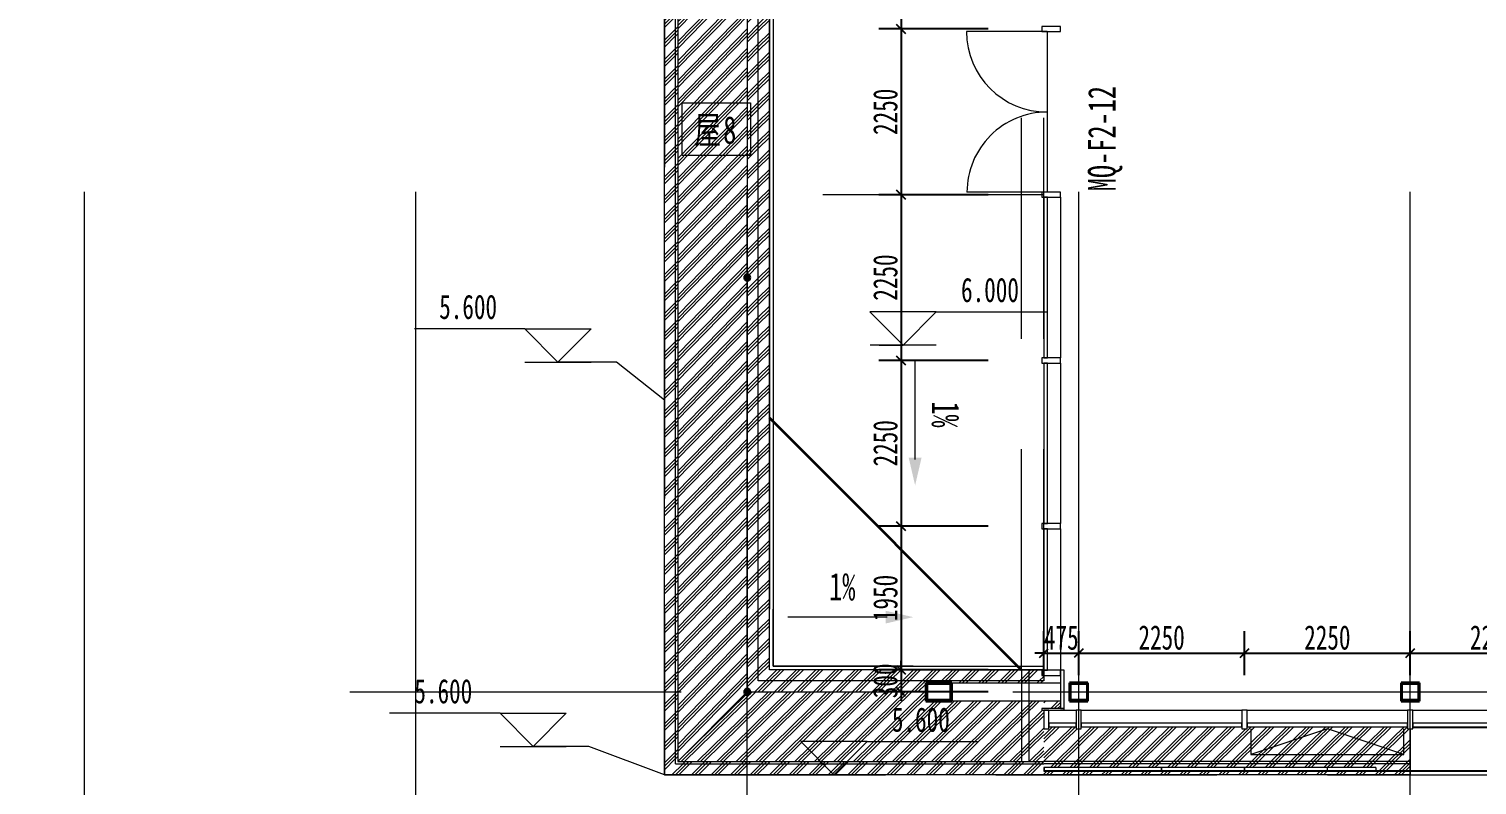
# Model space of a CAD drawing. Header units: millimetres. Extents: x 124696 to 347024, y 412631 to 564609.
# Drawn here: x 144420 to 164079, y 459588 to 469852 of the extents above; entities that cross this region are included whole.
import ezdxf

# ---------------------------------------------------------------- set-up
doc = ezdxf.new("R2010")
doc.units = ezdxf.units.MM
doc.header["$LTSCALE"] = 1500
doc.header["$MEASUREMENT"] = 0
for name, pattern in [('二层平面图$0$IMPORT-216002', [3, 2, -1]), ('二层平面图$0$划线 2mm', [3.6, 2, -1.6]), ('二层平面图$0$虚线_6_3 mm', [9, 6, -3]), ('二层平面图$0$轴网线_12_3_3_3 mm', [21, 12, -3, 3, -3])]:
    doc.linetypes.add(name, pattern=pattern)
doc.layers.add('0-建筑底图', color=7, linetype='Continuous')
for name, color, linetype, lineweight in [('二层平面图$0$0-1', 7, 'Continuous', 5), ('二层平面图$0$A-ANNO-IDEN-LEVL', 3, 'Continuous', 15), ('二层平面图$0$A-DOOR', 51, 'Continuous', 9), ('二层平面图$0$A-DOOR-SYM', 51, 'Continuous', 20), ('二层平面图$0$A-FLOR-HRAL', 71, 'Continuous', 9), ('二层平面图$0$A-LINE', 7, 'Continuous', 9), ('二层平面图$0$A-LINE-1', 7, '二层平面图$0$IMPORT-216002', 9), ('二层平面图$0$A-LINE-6', 7, '二层平面图$0$虚线_6_3 mm', 35), ('二层平面图$0$A-ROOF', 241, 'Continuous', 9), ('二层平面图$0$A-ROOF-GRID', 8, 'Continuous', 9), ('二层平面图$0$A-WALL-CURT-PANEL-2', 7, 'Continuous', 9), ('二层平面图$0$A-WALL-CURT-PANEL-3', 140, 'Continuous', 9), ('二层平面图$0$A-WALL-CURT-STILE-2', 7, 'Continuous', 9), ('二层平面图$0$A-WALL-CURT-STILE-3', 7, 'Continuous', 9), ('二层平面图$0$A-WINDOW', 51, 'Continuous', 9), ('二层平面图$0$A-WINDOW-1', 51, '二层平面图$0$划线 2mm', 9), ('二层平面图$0$ANNO-DIMS', 3, 'Continuous', 15), ('二层平面图$0$ANNO-DOTE-1', 10, '二层平面图$0$轴网线_12_3_3_3 mm', 15), ('二层平面图$0$ANNO-TEXT', 7, 'Continuous', 15), ('二层平面图$0$ANNO-TEXT-1', 1, 'Continuous', 15), ('二层平面图$0$ANNO-TEXT-2', 210, 'Continuous', 15), ('二层平面图$0$FLOR', 91, 'Continuous', 9), ('二层平面图$0$FLOR-PATT', 99, 'Continuous', 9), ('二层平面图$0$S-BEAM', 4, 'Continuous', 9), ('二层平面图$0$S-BEAM-1', 7, 'Continuous', 9), ('二层平面图$0$S-BEAM-2', 130, 'Continuous', 35), ('二层平面图$0$S-COLU-1', 250, 'Continuous', 5), ('二层平面图$0$S-COLU-2', 130, 'Continuous', 35), ('二层平面图$0$WALL-IDEN', 233, 'Continuous', 15)]:
    doc.layers.add(name, color=color, linetype=linetype, lineweight=lineweight)
doc.styles.add('二层平面图$0$黑体', font='simhei.ttf', dxfattribs={"width": 0.7, "height": 375})
doc.styles.add('二层平面图$0$黑体_5', font='simhei.ttf', dxfattribs={"width": 0.7, "height": 330})
doc.dimstyles.new('二层平面图$0$直线_2_2mm_黑体_引线_文字在上', dxfattribs={"dimscale": 304.8, "dimtxt": 412.811453, "dimasz": 0.393701, "dimexe": 0.984252, "dimexo": 0.0625, "dimgap": 0.147638, "dimtad": 1, "dimdec": 0, "dimzin": 0, "dimdsep": 46, "dimtxsty": '二层平面图$0$黑体_5', "dimblk1": '二层平面图$0$_Oblique', "dimblk2": '二层平面图$0$_Oblique', "dimsah": 1, "dimcen": 0.09, "dimazin": 0, "dimtfac": 1, "dimtdec": 4, "dimtix": 1, "dimtmove": 0, "dimatfit": 3, "dimfxl": 3.937008, "dimfxlon": 1, "dimtvp": 1, "dimtolj": 1, "dimtzin": 0, "dimarcsym": 2})
pattern_1 = [(45, (0, 0), (-132.5825, 132.5825), []), (45, (46.88, 0), (0, 265.165), []), (45, (-46.88, 0), (0, 265.165), [])]

# ---------------------------------------------------------------- blocks, each defined once
blk = doc.blocks.new('二层平面图$0$S-梁-钢-箱形1 - _-250x250x12x12-V94-104-2F')
at = {"layer": '二层平面图$0$S-BEAM-1'}
h = blk.add_hatch(color=256, dxfattribs=at)
h.paths.add_polyline_path([(11777, 4375), (11777, 4625), (11423, 4625), (11423, 4375)])
h.paths.add_polyline_path([(11440, 4387), (11440, 4613), (11760, 4613), (11760, 4387)])
for p, q in [((11777, 4625), (13250, 4625)), ((13250, 4375), (11777, 4375))]:
    blk.add_line(p, q, dxfattribs=at)
at = {"layer": '二层平面图$0$S-BEAM-2'}
for p, q in [((11777, 4625), (11423, 4625)), ((11423, 4625), (11423, 4375)), ((11440, 4387), (11440, 4613)), ((11440, 4613), (11760, 4613)), ((11760, 4613), (11760, 4387)), ((11777, 4375), (11777, 4625)), ((11423, 4375), (11777, 4375)), ((11760, 4387), (11440, 4387))]:
    blk.add_line(p, q, dxfattribs=at)
blk = doc.blocks.new('二层平面图$0$SHS-Structure-Center_rvt-1-104-2F')
at = {"layer": '二层平面图$0$S-COLU-1'}
for points in [[(9000, 10085), (9020, 10090), (9035, 10105), (9040, 10125), (9035, 10145), (9020, 10160), (9000, 10165), (8980, 10160), (8965, 10145), (8960, 10125), (8965, 10105), (8980, 10090)], [(9000, 4460), (9020, 4465), (9035, 4480), (9040, 4500), (9035, 4520), (9020, 4535), (9000, 4540), (8980, 4535), (8965, 4520), (8960, 4500), (8965, 4480), (8980, 4465)]]:
    blk.add_hatch(color=256, dxfattribs=at).paths.add_polyline_path(points)
h = blk.add_hatch(color=256, dxfattribs=at)
h.paths.add_polyline_path([(13414, 4375), (13625, 4375), (13625, 4625), (13375, 4625), (13375, 4375)])
h.paths.add_polyline_path([(13414, 4387), (13387, 4387), (13387, 4613), (13613, 4613), (13613, 4387)])
h = blk.add_hatch(color=256, dxfattribs=at)
h.paths.add_polyline_path([(17875, 4375), (18125, 4375), (18125, 4625), (17875, 4625)])
h.paths.add_polyline_path([(18113, 4387), (17887, 4387), (17887, 4613), (18113, 4613)])
at = {"layer": '二层平面图$0$S-COLU-2'}
for p, q in [((13625, 4625), (13375, 4625)), ((13375, 4625), (13375, 4375)), ((13387, 4613), (13613, 4613)), ((13387, 4387), (13387, 4613)), ((13613, 4613), (13613, 4387)), ((13625, 4375), (13625, 4625)), ((18125, 4625), (17875, 4625)), ((17875, 4625), (17875, 4375)), ((17887, 4613), (18113, 4613)), ((17887, 4387), (17887, 4613)), ((18113, 4613), (18113, 4387)), ((18125, 4375), (18125, 4625)), ((13375, 4375), (13625, 4375)), ((13613, 4387), (13387, 4387)), ((17875, 4375), (18125, 4375)), ((18113, 4387), (17887, 4387))]:
    blk.add_line(p, q, dxfattribs=at)
for centre, start, end in [((9000, 10125), 0, 180), ((9000, 10125), 180, 0), ((9000, 4500), 0, 180), ((9000, 4500), 180, 0)]:
    blk.add_arc(centre, 40, start, end, dxfattribs=at)
at = {"layer": '二层平面图$0$S-BEAM'}
blk.add_blockref('二层平面图$0$S-梁-钢-箱形1 - _-250x250x12x12-V94-104-2F', (0, 0), dxfattribs=at)
blk = doc.blocks.new('二层平面图$0$顶部扶栏类型 - 顶部扶栏_内部_-1754637-104-2F')
at = {"layer": '二层平面图$0$A-FLOR-HRAL'}
for p, q in [((9300, 5625), (9300, 19125)), ((9350, 19125), (9350, 5625))]:
    blk.add_line(p, q, dxfattribs=at)
blk = doc.blocks.new('二层平面图$0$顶部扶栏类型 - 顶部扶栏_内部_-V1-104-2F')
at = {"layer": '二层平面图$0$A-FLOR-HRAL'}
for p, q in [((9300, 19125), (9300, 5625)), ((9350, 19125), (9350, 5625))]:
    blk.add_line(p, q, dxfattribs=at)
blk = doc.blocks.new('二层平面图$0$系统嵌板 - 00S-玻璃-V31-104-2F')
at = {"layer": '二层平面图$0$A-WALL-CURT-PANEL-3'}
for p, q in [((960, 0), (-960, 0)), ((-960, 0), (-960, -50)), ((960, -50), (960, 0)), ((-960, -50), (960, -50))]:
    blk.add_line(p, q, dxfattribs=at)
blk = doc.blocks.new('二层平面图$0$系统嵌板 - 00S-玻璃-12648439-104-2F')
at = {"layer": '二层平面图$0$A-WALL-CURT-PANEL-3'}
for p, q in [((1090, 0), (-1090, 0)), ((-1090, 0), (-1090, -50)), ((1090, -50), (1090, 0)), ((-1090, -50), (1090, -50))]:
    blk.add_line(p, q, dxfattribs=at)
blk = doc.blocks.new('二层平面图$0$A-幕墙_双开门 - 玻璃双扇门-12648448-104-2F')
at = {"layer": '二层平面图$0$A-DOOR'}
for centre, radius, start, end in [((-1090, -44.45), 1086.825, 360, 90), ((1090, -44.45), 1093.175, 90, 180)]:
    blk.add_arc(centre, radius, start, end, dxfattribs=at)
at = {"layer": '二层平面图$0$A-DOOR-SYM'}
for p, q in [((-1090, -44.45), (-1090, 1042.375)), ((1090, -44.45), (1090, 1048.725))]:
    blk.add_line(p, q, dxfattribs=at)
blk = doc.blocks.new('二层平面图$0$矩形竖梃 - 幕墙龙骨_70_250-12648378-104-2F')
at = {"layer": '二层平面图$0$A-WALL-CURT-STILE-3'}
for p, q in [((-35, 225), (35, 225)), ((-35, -25), (-35, 225)), ((35, 225), (35, -25)), ((35, -25), (-35, -25))]:
    blk.add_line(p, q, dxfattribs=at)
blk = doc.blocks.new('二层平面图$0$矩形竖梃 - 幕墙龙骨_70_250-12648498-104-2F')
at = {"layer": '二层平面图$0$A-WALL-CURT-STILE-3'}
for p, q in [((0, 225), (-70, 225)), ((-70, 225), (-70, -25)), ((0, -25), (0, 225)), ((-70, -25), (0, -25))]:
    blk.add_line(p, q, dxfattribs=at)
blk = doc.blocks.new('二层平面图$0$系统嵌板 - 白色拉板网 B-9027923-104-2F')
at = {"layer": '二层平面图$0$A-WALL-CURT-PANEL-3'}
for p, q in [((794, 5), (-794, 5)), ((-794, 5), (-794, 0)), ((-794, 0), (794, 0)), ((794, 0), (794, 5))]:
    blk.add_line(p, q, dxfattribs=at)
blk = doc.blocks.new('二层平面图$0$矩形竖梃 - 幕墙龙骨_50_225_隐框-12107078-104-2F')
at = {"layer": '二层平面图$0$A-WALL-CURT-STILE-2'}
blk.add_line((13250, 11215), (13250, 9035), dxfattribs=at)
blk = doc.blocks.new('二层平面图$0$楼板 斜檐口 - 楼板 斜檐口-3571289-104-2F')
at = {"layer": '二层平面图$0$FLOR-PATT'}
h = blk.add_hatch(dxfattribs=at)
h.set_pattern_fill('FP_47', color=256, style=0, pattern_type=2)
h.set_pattern_definition(pattern_1)
h.paths.add_polyline_path([(13025, 3375), (13025, 3525), (8025, 3525), (8025, 21225), (16930, 21225), (16930, 21375), (7875, 21375), (7875, 3375), (8582, 3375)])
h = blk.add_hatch(dxfattribs=at)
h.set_pattern_fill('FP_47', color=256, style=0, pattern_type=2)
h.set_pattern_definition(pattern_1)
h.paths.add_polyline_path([(8025, 3525), (13025, 3525), (13025, 3555), (8055, 3555), (8055, 21195), (16750, 21195), (16750, 21225), (8025, 21225), (8025, 3555)])
h.paths.add_polyline_path([(16900, 21195), (16930, 21195), (16930, 21225), (16900, 21223)])
h = blk.add_hatch(dxfattribs=at)
h.set_pattern_fill('FP_101', color=256, style=0, pattern_type=2)
h.set_pattern_definition([(45.628, (406.1, 0), (-129.7103, 132.5816), []), (45.628, (451.96, 0), (-0.0022, 265.1647), []), (45.628, (360.24, 0), (-0.0022, 265.1647), [])])
h.paths.add_polyline_path([(8055, 3555), (8973, 4473), (8965, 4480), (8960, 4500), (8965, 4520), (8980, 4535), (9000, 4540), (9000, 10085), (8980, 10090), (8965, 10105), (8960, 10125), (8965, 10145), (8980, 10160), (9000, 10165), (9000, 15710), (8980, 15715), (8965, 15730), (8960, 15750), (8965, 15770), (8980, 15785), (9000, 15790), (9000, 20210), (8980, 20215), (8965, 20230), (8960, 20250), (8965, 20270), (8973, 20277), (8055, 21195), (8055, 8069)])
h = blk.add_hatch(dxfattribs=at)
h.set_pattern_fill('FP_47', color=256, style=0, pattern_type=2)
h.set_pattern_definition(pattern_1)
h.paths.add_polyline_path([(11343, 4500), (11423, 4500), (11423, 4625), (13025, 4625), (13025, 4650), (9150, 4650), (9150, 20100), (11388, 20100), (11388, 20250), (9040, 20250), (9035, 20230), (9020, 20215), (9000, 20210), (9000, 15790), (9020, 15785), (9035, 15770), (9040, 15750), (9035, 15730), (9020, 15715), (9000, 15710), (9000, 10165), (9020, 10160), (9035, 10145), (9040, 10125), (9035, 10105), (9020, 10090), (9000, 10085), (9000, 4540), (9020, 4535), (9035, 4520), (9040, 4500), (9963, 4500)])
h.paths.add_polyline_path([(16312, 20100), (17400, 20100), (17400, 20125), (15923, 20125), (15923, 20250), (13625, 20250), (13625, 20125), (13375, 20125), (13375, 20250), (13212, 20250), (13212, 20100), (16277, 20100)])
h.paths.add_polyline_path([(13387, 20137), (13613, 20137), (13613, 20250), (13387, 20250), (13387, 20177)])
h = blk.add_hatch(dxfattribs=at)
h.set_pattern_fill('FP_47', color=256, style=0, pattern_type=2)
h.set_pattern_definition(pattern_1)
h.paths.add_polyline_path([(9150, 4650), (13025, 4650), (13025, 4725), (13000, 4725), (13000, 4795), (13025, 4795), (13025, 4800), (9300, 4800), (9300, 19950), (17400, 19950), (17400, 19975), (17375, 19975), (17375, 20025), (17400, 20025), (17400, 20100), (13012, 20100), (13012, 20075), (11388, 20075), (11388, 20100), (9150, 20100), (9150, 5239)])
h = blk.add_hatch(dxfattribs=at)
h.set_pattern_fill('FP_100', color=256, style=0, pattern_type=2)
h.set_pattern_definition([(44.372, (0, 213.18), (-132.5816, 129.7103), []), (44.372, (46.88, 213.18), (0.0022, 259.419), []), (44.372, (-46.88, 213.18), (0.0022, 259.419), [])])
h.paths.add_polyline_path([(13025, 3555), (13025, 4250), (13000, 4250), (13000, 4275), (13025, 4275), (13025, 4375), (11423, 4375), (11423, 4500), (9040, 4500), (9035, 4480), (9020, 4465), (9000, 4460), (8980, 4465), (8973, 4473), (8055, 3555), (8582, 3555)])
h = blk.add_hatch(dxfattribs=at)
h.set_pattern_fill('FP_83', color=256, style=0, pattern_type=2)
h.set_pattern_definition([(44.366, (0, 215.03), (-132.5827, 129.6791), []), (44.366, (46.88, 215.03), (-0.0003, 259.3593), []), (44.366, (-46.88, 215.03), (-0.0003, 259.3593), [])])
h.paths.add_polyline_path([(13025, 3555), (18000, 3555), (18000, 4000), (17965, 4000), (17965, 4025), (15785, 4025), (15785, 4000), (15715, 4000), (15715, 4025), (13535, 4025), (13535, 4000), (13465, 4000), (13465, 4025), (13095, 4025), (13095, 4000), (13025, 4000)])
h = blk.add_hatch(dxfattribs=at)
h.set_pattern_fill('FP_46', color=256, style=0, pattern_type=2)
h.set_pattern_definition(pattern_1)
h.paths.add_polyline_path([(13025, 3525), (18000, 3525), (18000, 3555), (13025, 3555)])
h = blk.add_hatch(dxfattribs=at)
h.set_pattern_fill('FP_46', color=256, style=0, pattern_type=2)
h.set_pattern_definition(pattern_1)
h.paths.add_polyline_path([(15754, 3375), (18000, 3375), (18000, 3425), (13025, 3425), (13025, 3375), (15750, 3375)])
h.paths.add_polyline_path([(17996, 3430), (17996, 3475), (18000, 3475), (18000, 3525), (13025, 3525), (13025, 3475), (17533, 3475), (17533, 3430)])
at = {"layer": '二层平面图$0$A-LINE'}
for p, q in [((7875, 3375), (7875, 21375)), ((8025, 3525), (8025, 21225)), ((8055, 21195), (8055, 3555)), ((9150, 4650), (9150, 20100)), ((13025, 4725), (13025, 4650)), ((13025, 4650), (9150, 4650)), ((18000, 4000), (18000, 3555)), ((8055, 3555), (13025, 3555)), ((18000, 3555), (13025, 3555)), ((18000, 3555), (18000, 3525)), ((13025, 3375), (7875, 3375)), ((8025, 3525), (13025, 3525)), ((18000, 3525), (13025, 3525)), ((18000, 3375), (13025, 3375)), ((18000, 3525), (18000, 3475)), ((18000, 3425), (18000, 3375))]:
    blk.add_line(p, q, dxfattribs=at)
at = {"layer": '二层平面图$0$FLOR'}
for p, q in [((9000, 15710), (9000, 10165)), ((9000, 10085), (9000, 4540)), ((8973, 4473), (8055, 3555)), ((9040, 4500), (11423, 4500))]:
    blk.add_line(p, q, dxfattribs=at)
blk = doc.blocks.new('二层平面图$0$系统嵌板 - 玻璃-12533263-104-2F')
at = {"layer": '二层平面图$0$A-WALL-CURT-PANEL-2'}
blk.add_line((1090, -12.5), (-1090, -12.5), dxfattribs=at)
blk = doc.blocks.new('二层平面图$0$顶部扶栏类型 - 顶部扶栏_内部_-5227272-104-2F')
at = {"layer": '二层平面图$0$A-FLOR-HRAL'}
for p, q in [((11250, 4850), (13025, 4850)), ((13025, 4800), (11250, 4800)), ((13025, 4850), (13025, 4800))]:
    blk.add_line(p, q, dxfattribs=at)
blk = doc.blocks.new('二层平面图$0$顶部扶栏类型 - 顶部扶栏_内部_-V149-104-2F')
at = {"layer": '二层平面图$0$A-FLOR-HRAL'}
for p, q in [((11250, 4850), (13025, 4850)), ((11250, 4800), (13025, 4800)), ((13025, 4850), (13025, 4800))]:
    blk.add_line(p, q, dxfattribs=at)
blk = doc.blocks.new('二层平面图$0$顶部扶栏类型 - 顶部扶栏_内部_-5227661-104-2F')
at = {"layer": '二层平面图$0$A-FLOR-HRAL'}
for p, q in [((9300, 4800), (9300, 5625)), ((9350, 5625), (9350, 4850)), ((11250, 4800), (9300, 4800)), ((9350, 4850), (11250, 4850))]:
    blk.add_line(p, q, dxfattribs=at)
blk = doc.blocks.new('二层平面图$0$顶部扶栏类型 - 顶部扶栏_内部_-V150-104-2F')
at = {"layer": '二层平面图$0$A-FLOR-HRAL'}
for p, q in [((9300, 4800), (9300, 5625)), ((9350, 4850), (9350, 5625)), ((11250, 4800), (9300, 4800)), ((11250, 4850), (9350, 4850))]:
    blk.add_line(p, q, dxfattribs=at)
blk = doc.blocks.new('二层平面图$0$矩形竖梃 - 8 x 50 mm 蜂窝铝板幕墙开缝-8344116-104-2F')
at = {"layer": '二层平面图$0$A-WALL-CURT-STILE-2'}
blk.add_line((14621, 3475), (13033, 3475), dxfattribs=at)
blk = doc.blocks.new('二层平面图$0$矩形竖梃 - 8 x 50 mm 蜂窝铝板幕墙开缝-9027101-104-2F')
at = {"layer": '二层平面图$0$A-WALL-CURT-STILE-3'}
for p, q in [((0, 0), (-8, 0)), ((-8, 0), (-8, -50)), ((0, -50), (0, 0)), ((-8, -50), (0, -50))]:
    blk.add_line(p, q, dxfattribs=at)
blk = doc.blocks.new('二层平面图$0$系统嵌板 - 白色拉板网 B-6032524-104-2F')
at = {"layer": '二层平面图$0$A-WALL-CURT-PANEL-3'}
for p, q in [((558.5, 5), (-558.5, 5)), ((-558.5, 5), (-558.5, 0)), ((-558.5, 0), (558.5, 0)), ((558.5, 0), (558.5, 5))]:
    blk.add_line(p, q, dxfattribs=at)
blk = doc.blocks.new('二层平面图$0$矩形竖梃 - 8 x 50 mm 蜂窝铝板幕墙开缝-9027690-104-2F')
at = {"layer": '二层平面图$0$A-WALL-CURT-STILE-3'}
for p, q in [((-4, 0), (4, 0)), ((-4, -50), (-4, 0)), ((4, 0), (4, -50)), ((4, -50), (-4, -50))]:
    blk.add_line(p, q, dxfattribs=at)
blk = doc.blocks.new('二层平面图$0$系统嵌板 - 白色拉板网 B-9027678-104-2F')
at = {"layer": '二层平面图$0$A-WALL-CURT-PANEL-3'}
for p, q in [((558.5, 5), (-558.5, 5)), ((-558.5, 5), (-558.5, 0)), ((-558.5, 0), (558.5, 0)), ((558.5, 0), (558.5, 5))]:
    blk.add_line(p, q, dxfattribs=at)
blk = doc.blocks.new('二层平面图$0$矩形竖梃 - 8 x 50 mm 蜂窝铝板幕墙开缝-9027676-104-2F')
at = {"layer": '二层平面图$0$A-WALL-CURT-STILE-2'}
for q in [(16879, 3475), (17533, 3430)]:
    blk.add_line((17533, 3475), q, dxfattribs=at)
blk = doc.blocks.new('二层平面图$0$矩形竖梃 - 8 x 50 mm 蜂窝铝板幕墙开缝-9027583-104-2F')
at = {"layer": '二层平面图$0$A-WALL-CURT-STILE-3'}
for p, q in [((-4, 0), (4, 0)), ((-4, -50), (-4, 0)), ((4, 0), (4, -50)), ((4, -50), (-4, -50))]:
    blk.add_line(p, q, dxfattribs=at)
blk = doc.blocks.new('二层平面图$0$系统嵌板 - 白色拉板网 B-9027804-104-2F')
at = {"layer": '二层平面图$0$A-WALL-CURT-PANEL-3'}
for p, q in [((558.5, 5), (-558.5, 5)), ((-558.5, 5), (-558.5, 0)), ((-558.5, 0), (558.5, 0)), ((558.5, 0), (558.5, 5))]:
    blk.add_line(p, q, dxfattribs=at)
blk = doc.blocks.new('二层平面图$0$矩形竖梃 - 8 x 50 mm 蜂窝铝板幕墙开缝-V128-104-2F')
at = {"layer": '二层平面图$0$A-WALL-CURT-STILE-2'}
blk.add_line((24754, 89425), (25871, 89425), dxfattribs=at)
blk = doc.blocks.new('二层平面图$0$矩形竖梃 - 幕墙龙骨_70_250-11836727-104-2F')
at = {"layer": '二层平面图$0$A-WALL-CURT-STILE-3'}
for p, q in [((0, 25), (-70, 25)), ((-70, 25), (-70, -225)), ((0, -225), (0, 25)), ((-70, -225), (0, -225))]:
    blk.add_line(p, q, dxfattribs=at)
blk = doc.blocks.new('二层平面图$0$系统嵌板 - 深灰色蜂窝铝板-13177831-104-2F')
at = {"layer": '二层平面图$0$A-WALL-CURT-PANEL-3'}
for p, q in [((260, 50), (-260, 50)), ((-260, 50), (-260, 0)), ((-260, 0), (260, 0)), ((260, 0), (260, 50))]:
    blk.add_line(p, q, dxfattribs=at)
blk = doc.blocks.new('二层平面图$0$系统嵌板 - 深灰色蜂窝铝板_25-12280573-104-2F')
at = {"layer": '二层平面图$0$A-WALL-CURT-PANEL-3'}
for p, q in [((150, 0), (-150, 0)), ((-150, 0), (-150, -25)), ((150, -25), (150, 0)), ((-150, -25), (150, -25))]:
    blk.add_line(p, q, dxfattribs=at)
blk = doc.blocks.new('二层平面图$0$A-嵌板_上悬铝窗 - 幕墙上悬开启-12648585-104-2F')
at = {"layer": '二层平面图$0$A-WINDOW-1'}
for p, q in [((0, -25), (-1040, -375)), ((-1040, -25), (-1040, -375)), ((1040, -375), (0, -25)), ((1040, -375), (1040, -25)), ((-1040, -375), (1040, -375))]:
    blk.add_line(p, q, dxfattribs=at)
blk = doc.blocks.new('二层平面图$0$A-嵌板_上悬铝窗 - 幕墙上悬开启-12648715-104-2F')
at = {"layer": '二层平面图$0$A-WINDOW-1'}
for p, q in [((0, -25), (-1040, -375)), ((-1040, -25), (-1040, -375)), ((1040, -375), (0, -25)), ((1040, -375), (1040, -25)), ((-1040, -375), (1040, -375))]:
    blk.add_line(p, q, dxfattribs=at)
blk = doc.blocks.new('二层平面图$0$吊顶收边 - 吊顶收边-12102190-104-2F')
at = {"layer": '二层平面图$0$A-ROOF-GRID'}
h = blk.add_hatch(dxfattribs=at)
h.set_pattern_fill('FP_47', color=256, style=0, pattern_type=2)
h.set_pattern_definition(pattern_1)
h.paths.add_polyline_path([(13095, 4275), (13250, 4275), (13250, 4375), (13025, 4375), (13025, 4275)])
h.paths.add_polyline_path([(17400, 20375), (17575, 20375), (17575, 20475), (17400, 20475)])
h = blk.add_hatch(dxfattribs=at)
h.set_pattern_fill('FP_47', color=256, style=0, pattern_type=2)
h.set_pattern_definition(pattern_1)
h.paths.add_polyline_path([(18250, 16125), (18250, 18125), (18000, 18125), (18000, 17762), (18021, 17758), (18034, 17751), (18050, 17738), (18064, 17717), (18072, 17699), (18078, 17670), (18080, 17630), (18079, 16441), (18075, 16414), (18066, 16389), (18054, 16368), (18038, 16351), (18018, 16341), (18000, 16337), (18000, 16125), (18246, 16125)])
at = {"layer": '二层平面图$0$A-LINE'}
for p, q in [((17575, 20475), (17575, 20375)), ((18250, 18125), (18000, 18125)), ((18000, 17762), (18000, 18125)), ((18250, 16125), (18250, 18125)), ((18000, 16125), (18000, 16337))]:
    blk.add_line(p, q, dxfattribs=at)
blk = doc.blocks.new('二层平面图$0$系统嵌板 - 00S-玻璃-12648782-104-2F')
at = {"layer": '二层平面图$0$A-WALL-CURT-PANEL-3'}
for p, q in [((185, 50), (-185, 50)), ((-185, 50), (-185, 0)), ((-185, 0), (185, 0)), ((185, 0), (185, 50))]:
    blk.add_line(p, q, dxfattribs=at)
blk = doc.blocks.new('二层平面图$0$系统嵌板 - 00S-玻璃-12648781-104-2F')
at = {"layer": '二层平面图$0$A-WALL-CURT-PANEL-3'}
for p, q in [((1090, 50), (-1090, 50)), ((-1090, 50), (-1090, 0)), ((-1090, 0), (1090, 0)), ((1090, 0), (1090, 50))]:
    blk.add_line(p, q, dxfattribs=at)
blk = doc.blocks.new('二层平面图$0$矩形竖梃 - 幕墙龙骨_70_250-12494320-104-2F')
at = {"layer": '二层平面图$0$A-WALL-CURT-STILE-3'}
for p, q in [((-35, 25), (35, 25)), ((-35, -225), (-35, 25)), ((35, 25), (35, -225)), ((35, -225), (-35, -225))]:
    blk.add_line(p, q, dxfattribs=at)
blk = doc.blocks.new('二层平面图$0$矩形竖梃 - 幕墙龙骨_20_225_隐框-12502224-104-2F')
at = {"layer": '二层平面图$0$A-WALL-CURT-STILE-2'}
blk.add_line((17625, 29215), (17625, 27035), dxfattribs=at)
blk = doc.blocks.new('二层平面图$0$矩形竖梃 - 幕墙龙骨_20_225_隐框-12502225-104-2F')
at = {"layer": '二层平面图$0$A-WALL-CURT-STILE-2'}
blk.add_line((18035, 4250), (20215, 4250), dxfattribs=at)
blk = doc.blocks.new('二层平面图$0$矩形竖梃 - 幕墙龙骨_20_225_隐框-12502226-104-2F')
at = {"layer": '二层平面图$0$A-WALL-CURT-STILE-2'}
blk.add_line((13300, 4250), (13465, 4250), dxfattribs=at)
blk = doc.blocks.new('二层平面图$0$矩形竖梃 - 幕墙龙骨_50_225_隐框-11906434-104-2F')
at = {"layer": '二层平面图$0$A-WALL-CURT-STILE-2'}
blk.add_line((67750, 29285), (67750, 31205), dxfattribs=at)
blk = doc.blocks.new('二层平面图$0$矩形竖梃 - 幕墙龙骨_50_225_隐框-11906410-104-2F')
at = {"layer": '二层平面图$0$A-WALL-CURT-STILE-2'}
blk.add_line((67750, 20285), (67750, 22465), dxfattribs=at)
blk = doc.blocks.new('二层平面图$0$符号排水箭头_虚线 - 排水箭头-5936943-104-2F')
at = {"layer": '二层平面图$0$ANNO-TEXT'}
blk.add_hatch(color=256, dxfattribs=at).paths.add_polyline_path([(2.5, -0.58), (0, 0), (2.5, 0.58)])
at = {"layer": '二层平面图$0$ANNO-TEXT-2'}
blk.add_line((2.34, 0), (11.34, 0), dxfattribs=at)
blk = doc.blocks.new('二层平面图$0$_Oblique')
at = {"color": 0, "linetype": 'ByBlock', "lineweight": -2}
blk.add_line((-0.5, -0.5), (0.5, 0.5), dxfattribs=at)
blk = doc.blocks.new('*D2357')
at = {"layer": '二层平面图$0$ANNO-DIMS', "color": 0, "lineweight": -2, "transparency": 16777216}
for p, q in [((13025, 4726), (13025, 5325)), ((13500, 4726), (13500, 5325)), ((13025, 5025), (12905, 5025)), ((13025, 5025), (13500, 5025)), ((13500, 5025), (13620, 5025))]:
    blk.add_line(p, q, dxfattribs=at)
at = {"layer": '二层平面图$0$ANNO-DIMS', "color": 0, "lineweight": -2, "transparency": 16777216, "xscale": 120, "yscale": 120, "zscale": 120}
blk.add_blockref('二层平面图$0$_Oblique', (13025, 5025), dxfattribs=at)
at = {"layer": '二层平面图$0$ANNO-DIMS', "color": 0, "lineweight": -2, "transparency": 16777216, "xscale": 120, "yscale": 120, "zscale": 120, "rotation": 180}
blk.add_blockref('二层平面图$0$_Oblique', (13500, 5025), dxfattribs=at)
at = {"layer": '二层平面图$0$ANNO-DIMS', "color": 0, "transparency": 16777216, "insert": (13263, 5235), "char_height": 330, "width": 604.82, "attachment_point": 5, "style": '二层平面图$0$黑体_5'}
blk.add_mtext('\\A1;475', dxfattribs=at)
blk = doc.blocks.new('*D2358')
at = {"layer": '二层平面图$0$ANNO-DIMS', "color": 0, "lineweight": -2, "transparency": 16777216}
for p, q in [((13500, 4726), (13500, 5325)), ((15750, 4726), (15750, 5325)), ((13500, 5025), (15750, 5025))]:
    blk.add_line(p, q, dxfattribs=at)
at = {"layer": '二层平面图$0$ANNO-DIMS', "color": 0, "lineweight": -2, "transparency": 16777216, "xscale": 120, "yscale": 120, "zscale": 120, "rotation": 180}
blk.add_blockref('二层平面图$0$_Oblique', (13500, 5025), dxfattribs=at)
at = {"layer": '二层平面图$0$ANNO-DIMS', "color": 0, "lineweight": -2, "transparency": 16777216, "xscale": 120, "yscale": 120, "zscale": 120}
blk.add_blockref('二层平面图$0$_Oblique', (15750, 5025), dxfattribs=at)
at = {"layer": '二层平面图$0$ANNO-DIMS', "color": 0, "transparency": 16777216, "insert": (14625, 5237), "char_height": 330, "width": 806.42, "attachment_point": 5, "style": '二层平面图$0$黑体_5'}
blk.add_mtext('\\A1;2250', dxfattribs=at)
blk = doc.blocks.new('*D2359')
at = {"layer": '二层平面图$0$ANNO-DIMS', "color": 0, "lineweight": -2, "transparency": 16777216}
for p, q in [((15750, 4726), (15750, 5325)), ((18000, 4726), (18000, 5325)), ((15750, 5025), (18000, 5025))]:
    blk.add_line(p, q, dxfattribs=at)
at = {"layer": '二层平面图$0$ANNO-DIMS', "color": 0, "lineweight": -2, "transparency": 16777216, "xscale": 120, "yscale": 120, "zscale": 120, "rotation": 180}
blk.add_blockref('二层平面图$0$_Oblique', (15750, 5025), dxfattribs=at)
at = {"layer": '二层平面图$0$ANNO-DIMS', "color": 0, "lineweight": -2, "transparency": 16777216, "xscale": 120, "yscale": 120, "zscale": 120}
blk.add_blockref('二层平面图$0$_Oblique', (18000, 5025), dxfattribs=at)
at = {"layer": '二层平面图$0$ANNO-DIMS', "color": 0, "transparency": 16777216, "insert": (16875, 5237), "char_height": 330, "width": 806.42, "attachment_point": 5, "style": '二层平面图$0$黑体_5'}
blk.add_mtext('\\A1;2250', dxfattribs=at)
blk = doc.blocks.new('*D2360')
at = {"layer": '二层平面图$0$ANNO-DIMS', "color": 0, "lineweight": -2, "transparency": 16777216}
for p, q in [((18000, 4726), (18000, 5325)), ((20250, 4726), (20250, 5325)), ((18000, 5025), (20250, 5025))]:
    blk.add_line(p, q, dxfattribs=at)
at = {"layer": '二层平面图$0$ANNO-DIMS', "color": 0, "lineweight": -2, "transparency": 16777216, "xscale": 120, "yscale": 120, "zscale": 120, "rotation": 180}
blk.add_blockref('二层平面图$0$_Oblique', (18000, 5025), dxfattribs=at)
at = {"layer": '二层平面图$0$ANNO-DIMS', "color": 0, "lineweight": -2, "transparency": 16777216, "xscale": 120, "yscale": 120, "zscale": 120}
blk.add_blockref('二层平面图$0$_Oblique', (20250, 5025), dxfattribs=at)
at = {"layer": '二层平面图$0$ANNO-DIMS', "color": 0, "transparency": 16777216, "insert": (19125, 5237), "char_height": 330, "width": 806.42, "attachment_point": 5, "style": '二层平面图$0$黑体_5'}
blk.add_mtext('\\A1;2250', dxfattribs=at)
blk = doc.blocks.new('*D2384')
at = {"layer": '二层平面图$0$ANNO-DIMS', "color": 0, "lineweight": -2, "transparency": 16777216}
for p, q in [((12268, 15750), (10788, 15750)), ((11088, 15750), (11088, 13500)), ((12268, 13500), (10788, 13500))]:
    blk.add_line(p, q, dxfattribs=at)
at = {"layer": '二层平面图$0$ANNO-DIMS', "color": 0, "lineweight": -2, "transparency": 16777216, "xscale": 120, "yscale": 120, "zscale": 120}
for p, rotation in [((11088, 15750), 90), ((11088, 13500), 270)]:
    blk.add_blockref('二层平面图$0$_Oblique', p, dxfattribs=dict(at, rotation=rotation))
at = {"layer": '二层平面图$0$ANNO-DIMS', "color": 0, "transparency": 16777216, "insert": (10876, 14625), "char_height": 330, "width": 806.42, "attachment_point": 5, "rotation": 90, "style": '二层平面图$0$黑体_5'}
blk.add_mtext('\\A1;2250', dxfattribs=at)
blk = doc.blocks.new('*D2385')
at = {"layer": '二层平面图$0$ANNO-DIMS', "color": 0, "lineweight": -2, "transparency": 16777216}
for p, q in [((12268, 13500), (10788, 13500)), ((11088, 13500), (11088, 11250)), ((12268, 11250), (10788, 11250))]:
    blk.add_line(p, q, dxfattribs=at)
at = {"layer": '二层平面图$0$ANNO-DIMS', "color": 0, "lineweight": -2, "transparency": 16777216, "xscale": 120, "yscale": 120, "zscale": 120}
for p, rotation in [((11088, 13500), 90), ((11088, 11250), 270)]:
    blk.add_blockref('二层平面图$0$_Oblique', p, dxfattribs=dict(at, rotation=rotation))
at = {"layer": '二层平面图$0$ANNO-DIMS', "color": 0, "transparency": 16777216, "insert": (10876, 12375), "char_height": 330, "width": 806.42, "attachment_point": 5, "rotation": 90, "style": '二层平面图$0$黑体_5'}
blk.add_mtext('\\A1;2250', dxfattribs=at)
blk = doc.blocks.new('*D2386')
at = {"layer": '二层平面图$0$ANNO-DIMS', "color": 0, "lineweight": -2, "transparency": 16777216}
for p, q in [((12268, 11250), (10788, 11250)), ((11088, 11250), (11088, 9000)), ((12268, 9000), (10788, 9000))]:
    blk.add_line(p, q, dxfattribs=at)
at = {"layer": '二层平面图$0$ANNO-DIMS', "color": 0, "lineweight": -2, "transparency": 16777216, "xscale": 120, "yscale": 120, "zscale": 120}
for p, rotation in [((11088, 11250), 90), ((11088, 9000), 270)]:
    blk.add_blockref('二层平面图$0$_Oblique', p, dxfattribs=dict(at, rotation=rotation))
at = {"layer": '二层平面图$0$ANNO-DIMS', "color": 0, "transparency": 16777216, "insert": (10876, 10125), "char_height": 330, "width": 806.42, "attachment_point": 5, "rotation": 90, "style": '二层平面图$0$黑体_5'}
blk.add_mtext('\\A1;2250', dxfattribs=at)
blk = doc.blocks.new('*D2387')
at = {"layer": '二层平面图$0$ANNO-DIMS', "color": 0, "lineweight": -2, "transparency": 16777216}
for p, q in [((12268, 9000), (10788, 9000)), ((11088, 9000), (11088, 6750)), ((12268, 6750), (10788, 6750))]:
    blk.add_line(p, q, dxfattribs=at)
at = {"layer": '二层平面图$0$ANNO-DIMS', "color": 0, "lineweight": -2, "transparency": 16777216, "xscale": 120, "yscale": 120, "zscale": 120}
for p, rotation in [((11088, 9000), 90), ((11088, 6750), 270)]:
    blk.add_blockref('二层平面图$0$_Oblique', p, dxfattribs=dict(at, rotation=rotation))
at = {"layer": '二层平面图$0$ANNO-DIMS', "color": 0, "transparency": 16777216, "insert": (10876, 7875), "char_height": 330, "width": 806.42, "attachment_point": 5, "rotation": 90, "style": '二层平面图$0$黑体_5'}
blk.add_mtext('\\A1;2250', dxfattribs=at)
blk = doc.blocks.new('*D2396')
at = {"layer": '二层平面图$0$ANNO-DIMS', "color": 0, "lineweight": -2, "transparency": 16777216}
for p, q in [((12268, 6750), (10788, 6750)), ((11088, 6750), (11088, 4800)), ((12268, 4800), (10788, 4800))]:
    blk.add_line(p, q, dxfattribs=at)
at = {"layer": '二层平面图$0$ANNO-DIMS', "color": 0, "lineweight": -2, "transparency": 16777216, "xscale": 120, "yscale": 120, "zscale": 120}
for p, rotation in [((11088, 6750), 90), ((11088, 4800), 270)]:
    blk.add_blockref('二层平面图$0$_Oblique', p, dxfattribs=dict(at, rotation=rotation))
at = {"layer": '二层平面图$0$ANNO-DIMS', "color": 0, "transparency": 16777216, "insert": (10876, 5775), "char_height": 330, "width": 806.42, "attachment_point": 5, "rotation": 90, "style": '二层平面图$0$黑体_5'}
blk.add_mtext('\\A1;1950', dxfattribs=at)
blk = doc.blocks.new('*D2397')
at = {"layer": '二层平面图$0$ANNO-DIMS', "color": 0, "lineweight": -2, "transparency": 16777216}
for p, q in [((11088, 4800), (11088, 4920)), ((12268, 4800), (10788, 4800)), ((11088, 4800), (11088, 4500)), ((12268, 4500), (10788, 4500)), ((11088, 4500), (11088, 4380))]:
    blk.add_line(p, q, dxfattribs=at)
at = {"layer": '二层平面图$0$ANNO-DIMS', "color": 0, "lineweight": -2, "transparency": 16777216, "xscale": 120, "yscale": 120, "zscale": 120}
for p, rotation in [((11088, 4800), 270), ((11088, 4500), 90)]:
    blk.add_blockref('二层平面图$0$_Oblique', p, dxfattribs=dict(at, rotation=rotation))
at = {"layer": '二层平面图$0$ANNO-DIMS', "color": 0, "transparency": 16777216, "insert": (10876, 4650), "char_height": 330, "width": 604.82, "attachment_point": 5, "rotation": 90, "style": '二层平面图$0$黑体_5'}
blk.add_mtext('\\A1;300', dxfattribs=at)
blk = doc.blocks.new('二层平面图$0$高程点 - 高程点符号-322107-104-2F')
at = {"layer": '二层平面图$0$A-ANNO-IDEN-LEVL'}
for p, q in [((-3, 3), (-13, 3)), ((-3, 3), (3, 3)), ((0, 0), (-3, 3)), ((0, 0), (3, 3)), ((-3, 0), (2.99, 0))]:
    blk.add_line(p, q, dxfattribs=at)
blk = doc.blocks.new('二层平面图')
at = {"layer": '二层平面图$0$A-ANNO-IDEN-LEVL', "color": 8}
for p, q in [((10788.3, 9208.2), (10871.7, 9208.2)), ((10871.7, 9208.2), (11115, 9208.2)), ((7223.1, 8978.5), (6430.2, 8978.5)), ((7875, 8460.5), (7223.1, 8978.5)), ((6848.3, 3760.5), (6093.3, 3760.5)), ((7875, 3375), (6848.3, 3760.5)), ((9800.7, 3375), (10071.8, 3375)), ((10071.8, 3375), (10176.1, 3375))]:
    blk.add_line(p, q, dxfattribs=at)
at = {"layer": '二层平面图$0$A-LINE', "color": 8}
blk.add_line((13075, 11285), (13075, 13465), dxfattribs=at)
at = {"layer": '二层平面图$0$A-LINE-1', "color": 8}
for p, q in [((7875, 32625), (7875, 3375)), ((12725, 4795), (12725, 19950)), ((13025, 4795), (13025, 19950)), ((13025, 11250), (9340, 11250)), ((12725, 4800), (12725, 3555)), ((12825, 3555), (12825, 4800)), ((12725, 3555), (12825, 3555)), ((7875, 3375), (45059.2, 3375))]:
    blk.add_line(p, q, dxfattribs=at)
at = {"layer": '二层平面图$0$A-LINE-6', "color": 8}
blk.add_line((12725, 4795), (9300, 8220), dxfattribs=at)
at = {"layer": '二层平面图$0$ANNO-DOTE-1', "color": 8}
for p, q in [((0, -6710.3), (0, 106757.2)), ((4500, -6710.3), (4500, 106757.2)), ((9000, -6710.3), (9000, 106757.2)), ((13500, -6710.3), (13500, 106757.2)), ((18000, -6710.3), (18000, 106757.2)), ((-18896.2, 4500), (161528.2, 4500))]:
    blk.add_line(p, q, dxfattribs=at)
at = {"layer": '二层平面图$0$ANNO-TEXT-1', "color": 8, "flags": 128}
blk.add_lwpolyline([(8117.3, 12497.8), (9042.7, 12497.8), (9042.7, 11783.8), (8117.3, 11783.8)], close=True, dxfattribs=at)
at = {"layer": '二层平面图$0$0-1', "color": 8}
blk.add_blockref('二层平面图$0$SHS-Structure-Center_rvt-1-104-2F', (0, 0), dxfattribs=at)
at = {"layer": '二层平面图$0$A-ANNO-IDEN-LEVL', "color": 8, "extrusion": (0, 0, -1), "xscale": 149.9999999999999, "yscale": 149.9999999999999, "zscale": 149.9999999999999}
for p in [(-11115, 9208.2), (-10176.1, 3375)]:
    blk.add_blockref('二层平面图$0$高程点 - 高程点符号-322107-104-2F', p, dxfattribs=at)
at = {"layer": '二层平面图$0$A-ANNO-IDEN-LEVL', "color": 8, "xscale": 149.9999999999999, "yscale": 149.9999999999999, "zscale": 149.9999999999999}
for p in [(6430.2, 8978.5), (6093.3, 3760.5)]:
    blk.add_blockref('二层平面图$0$高程点 - 高程点符号-322107-104-2F', p, dxfattribs=at)
at = {"layer": '二层平面图$0$A-DOOR', "color": 8, "rotation": 89.99999999999991}
blk.add_blockref('二层平面图$0$A-幕墙_双开门 - 玻璃双扇门-12648448-104-2F', (13025, 12375), dxfattribs=at)
at = {"layer": '二层平面图$0$A-FLOR-HRAL', "color": 8}
for name in ['二层平面图$0$顶部扶栏类型 - 顶部扶栏_内部_-1754637-104-2F', '二层平面图$0$顶部扶栏类型 - 顶部扶栏_内部_-V1-104-2F', '二层平面图$0$顶部扶栏类型 - 顶部扶栏_内部_-5227661-104-2F', '二层平面图$0$顶部扶栏类型 - 顶部扶栏_内部_-V150-104-2F', '二层平面图$0$顶部扶栏类型 - 顶部扶栏_内部_-5227272-104-2F', '二层平面图$0$顶部扶栏类型 - 顶部扶栏_内部_-V149-104-2F']:
    blk.add_blockref(name, (0, 0), dxfattribs=at)
at = {"layer": '二层平面图$0$A-LINE', "color": 8}
blk.add_blockref('二层平面图$0$楼板 斜檐口 - 楼板 斜檐口-3571289-104-2F', (0, 0), dxfattribs=at)
at = {"layer": '二层平面图$0$A-ROOF', "color": 8}
blk.add_blockref('二层平面图$0$吊顶收边 - 吊顶收边-12102190-104-2F', (0, 0), dxfattribs=at)
at = {"layer": '二层平面图$0$A-WALL-CURT-PANEL-2', "color": 8}
for name, p, rotation in [('二层平面图$0$系统嵌板 - 00S-玻璃-12648439-104-2F', (13025, 10125), 89.99999999999991), ('二层平面图$0$系统嵌板 - 00S-玻璃-12648439-104-2F', (13025, 7875), 89.99999999999991), ('二层平面图$0$系统嵌板 - 00S-玻璃-V31-104-2F', (13025, 5755), 89.99999999999991), ('二层平面图$0$系统嵌板 - 深灰色蜂窝铝板-13177831-104-2F', (13250, 4535), 270)]:
    blk.add_blockref(name, p, dxfattribs=dict(at, rotation=rotation))
for name, p in [('二层平面图$0$系统嵌板 - 深灰色蜂窝铝板_25-12280573-104-2F', (13150, 4275)), ('二层平面图$0$系统嵌板 - 00S-玻璃-12648782-104-2F', (13280, 4025)), ('二层平面图$0$系统嵌板 - 00S-玻璃-12648781-104-2F', (14625, 4025)), ('二层平面图$0$系统嵌板 - 00S-玻璃-12648781-104-2F', (16875, 4025)), ('二层平面图$0$系统嵌板 - 00S-玻璃-12648781-104-2F', (19125, 4025)), ('二层平面图$0$系统嵌板 - 玻璃-12533263-104-2F', (19125, 4025)), ('二层平面图$0$系统嵌板 - 白色拉板网 B-9027923-104-2F', (13827, 3425)), ('二层平面图$0$系统嵌板 - 白色拉板网 B-9027804-104-2F', (15187.5, 3425)), ('二层平面图$0$系统嵌板 - 白色拉板网 B-9027804-104-2F', (16312.5, 3425)), ('二层平面图$0$系统嵌板 - 白色拉板网 B-9027678-104-2F', (17437.5, 3425)), ('二层平面图$0$系统嵌板 - 白色拉板网 B-6032524-104-2F', (18562.5, 3425))]:
    blk.add_blockref(name, p, dxfattribs=at)
at = {"layer": '二层平面图$0$A-WALL-CURT-STILE-2', "color": 8, "extrusion": (0, 0, -1)}
for name, p, rotation in [('二层平面图$0$矩形竖梃 - 幕墙龙骨_70_250-12648378-104-2F', (-13025, 13500), 90.0000000000001), ('二层平面图$0$矩形竖梃 - 幕墙龙骨_70_250-12648378-104-2F', (-13025, 11250), 90.0000000000001), ('二层平面图$0$矩形竖梃 - 幕墙龙骨_70_250-12648378-104-2F', (-13025, 9000), 90.0000000000001), ('二层平面图$0$矩形竖梃 - 幕墙龙骨_70_250-12648378-104-2F', (-13025, 6750), 90.0000000000001), ('二层平面图$0$矩形竖梃 - 幕墙龙骨_70_250-12494320-104-2F', (-13500, 4025), 180), ('二层平面图$0$矩形竖梃 - 幕墙龙骨_70_250-12494320-104-2F', (-15750, 4025), 180), ('二层平面图$0$矩形竖梃 - 幕墙龙骨_70_250-12494320-104-2F', (-18000, 4025), 180), ('二层平面图$0$矩形竖梃 - 8 x 50 mm 蜂窝铝板幕墙开缝-9027583-104-2F', (-14625, 3425), 180), ('二层平面图$0$矩形竖梃 - 8 x 50 mm 蜂窝铝板幕墙开缝-9027583-104-2F', (-15750, 3425), 180), ('二层平面图$0$矩形竖梃 - 8 x 50 mm 蜂窝铝板幕墙开缝-9027583-104-2F', (-16875, 3425), 180), ('二层平面图$0$矩形竖梃 - 8 x 50 mm 蜂窝铝板幕墙开缝-9027690-104-2F', (-18000, 3425), 180)]:
    blk.add_blockref(name, p, dxfattribs=dict(at, rotation=rotation))
at = {"layer": '二层平面图$0$A-WALL-CURT-STILE-2', "color": 8}
for name in ['二层平面图$0$矩形竖梃 - 幕墙龙骨_50_225_隐框-12107078-104-2F', '二层平面图$0$矩形竖梃 - 幕墙龙骨_20_225_隐框-12502226-104-2F', '二层平面图$0$矩形竖梃 - 幕墙龙骨_20_225_隐框-12502225-104-2F', '二层平面图$0$矩形竖梃 - 8 x 50 mm 蜂窝铝板幕墙开缝-8344116-104-2F', '二层平面图$0$矩形竖梃 - 8 x 50 mm 蜂窝铝板幕墙开缝-9027676-104-2F']:
    blk.add_blockref(name, (0, 0), dxfattribs=at)
for name, p, rotation in [('二层平面图$0$矩形竖梃 - 幕墙龙骨_50_225_隐框-11906410-104-2F', (81000, 29250), 180), ('二层平面图$0$矩形竖梃 - 幕墙龙骨_50_225_隐框-11906434-104-2F', (81000, 36000), 180), ('二层平面图$0$矩形竖梃 - 幕墙龙骨_70_250-12648498-104-2F', (13025, 4725), 269.9999999999999), ('二层平面图$0$矩形竖梃 - 幕墙龙骨_70_250-11836727-104-2F', (13025, 4025), 180), ('二层平面图$0$矩形竖梃 - 幕墙龙骨_20_225_隐框-12502224-104-2F', (42750, -13375), 89.99999999999991), ('二层平面图$0$矩形竖梃 - 幕墙龙骨_20_225_隐框-12502224-104-2F', (45000, -13375), 89.99999999999994), ('二层平面图$0$矩形竖梃 - 8 x 50 mm 蜂窝铝板幕墙开缝-9027101-104-2F', (13025, 3425), 180), ('二层平面图$0$矩形竖梃 - 8 x 50 mm 蜂窝铝板幕墙开缝-V128-104-2F', (40500, 92900), 180), ('二层平面图$0$矩形竖梃 - 8 x 50 mm 蜂窝铝板幕墙开缝-V128-104-2F', (41625, 92900), 180)]:
    blk.add_blockref(name, p, dxfattribs=dict(at, rotation=rotation))
at = {"layer": '二层平面图$0$A-WINDOW', "color": 8}
for name in ['二层平面图$0$A-嵌板_上悬铝窗 - 幕墙上悬开启-12648585-104-2F', '二层平面图$0$A-嵌板_上悬铝窗 - 幕墙上悬开启-12648715-104-2F']:
    blk.add_blockref(name, (16875, 4025), dxfattribs=at)
at = {"layer": '二层平面图$0$ANNO-TEXT', "color": 8, "xscale": 150, "yscale": 150, "zscale": 150}
for p, rotation in [((11278.6, 7303.6), 90.00000000000055), ((11252.2, 5515.3), 180)]:
    blk.add_blockref('二层平面图$0$符号排水箭头_虚线 - 排水箭头-5936943-104-2F', p, dxfattribs=dict(at, rotation=rotation))
at = {"layer": '二层平面图$0$A-ANNO-IDEN-LEVL', "color": 8, "char_height": 330, "width": 990.683, "attachment_point": 1, "line_spacing_factor": 0.872751, "style": '二层平面图$0$黑体_5'}
for s, insert in [('6.000', (11902.2, 10122.6)), ('5.600', (4817.4, 9892.9)), ('5.600', (4480.5, 4674.9)), ('5.600', (10963.3, 4289.4))]:
    blk.add_mtext(s, dxfattribs=dict(at, insert=insert))
at = {"layer": '二层平面图$0$ANNO-TEXT', "color": 8, "char_height": 375, "attachment_point": 1, "style": '二层平面图$0$黑体'}
for s, insert, width in [('\\f黑体|b0|i0|c134|p49|;\\W.7;屋', (8284, 12317.1), 471.392), ('\\f黑体|b0|i0|c134|p49|;\\W.7;8', (8672.9, 12317.1), 235.696), ('1%', (10111, 6117.5), 471.392)]:
    blk.add_mtext(s, dxfattribs=dict(at, insert=insert, width=width))
at = {"layer": '二层平面图$0$ANNO-TEXT', "color": 8, "insert": (11880.8, 8444.8), "char_height": 375, "width": 471.392, "attachment_point": 1, "rotation": 270, "style": '二层平面图$0$黑体'}
blk.add_mtext('1%', dxfattribs=at)
at = {"layer": '二层平面图$0$WALL-IDEN', "color": 8, "insert": (13625.2, 11296.9), "char_height": 375, "width": 1885.569, "attachment_point": 1, "rotation": 90, "style": '二层平面图$0$黑体'}
blk.add_mtext('MQ-F2-12', dxfattribs=at)
at = {"layer": '二层平面图$0$ANNO-DIMS', "color": 8}
for base, p1, p2, override, picture, middle in [((11087.5, 13500), (12287.5, 15750), (12287.5, 13500), {"dimpost": '<>', "dimfxl": 2250}, '*D2384', (10875.7, 14625)), ((11087.5, 11250), (12287.5, 13500), (12287.5, 11250), {"dimpost": '<>', "dimfxl": 2250}, '*D2385', (10875.7, 12375)), ((11087.5, 9000), (12287.5, 11250), (12287.5, 9000), {"dimpost": '<>', "dimfxl": 2250}, '*D2386', (10875.7, 10125)), ((11087.5, 6750), (12287.5, 9000), (12287.5, 6750), {"dimpost": '<>', "dimfxl": 2250}, '*D2387', (10875.7, 7875)), ((11087.5, 4800), (12287.5, 6750), (12287.5, 4800), {"dimpost": '<>', "dimfxl": 1950}, '*D2396', (10875.7, 5775)), ((11087.5, 4500), (12287.5, 4800), (12287.5, 4500), {"dimpost": '<>', "dimfxl": 300}, '*D2397', (10875.7, 4650))]:
    dim = blk.add_linear_dim(base=base, p1=p1, p2=p2, angle=90, dimstyle='二层平面图$0$直线_2_2mm_黑体_引线_文字在上', override=override, dxfattribs=at)
    dim.commit()
    dim.dimension.update_dxf_attribs({"geometry": picture, "text_midpoint": middle})
for base, p1, p2, override, picture, middle in [((13500, 5025.5), (13025, 4707.2), (13500, 4707.2), {"dimpost": '<>', "dimfxl": 475.000001}, '*D2357', (13262.5, 5235.5)), ((15750, 5025.5), (13500, 4707.2), (15750, 4707.2), {"dimpost": '<>', "dimfxl": 2250}, '*D2358', (14625, 5237.3)), ((18000, 5025.5), (15750, 4707.2), (18000, 4707.2), {"dimpost": '<>', "dimfxl": 2250}, '*D2359', (16875, 5237.3)), ((20250, 5025.5), (18000, 4707.2), (20250, 4707.2), {"dimpost": '<>', "dimfxl": 2250}, '*D2360', (19125, 5237.3))]:
    dim = blk.add_linear_dim(base=base, p1=p1, p2=p2, dimstyle='二层平面图$0$直线_2_2mm_黑体_引线_文字在上', override=override, dxfattribs=at)
    dim.commit()
    dim.dimension.update_dxf_attribs({"geometry": picture, "text_midpoint": middle})

msp = doc.modelspace()

# ---------------------------------------------------------------- block references
at = {"layer": '0-建筑底图'}
msp.add_blockref('二层平面图', (145172, 456352), dxfattribs=at)

doc.saveas('drawing.dxf')
